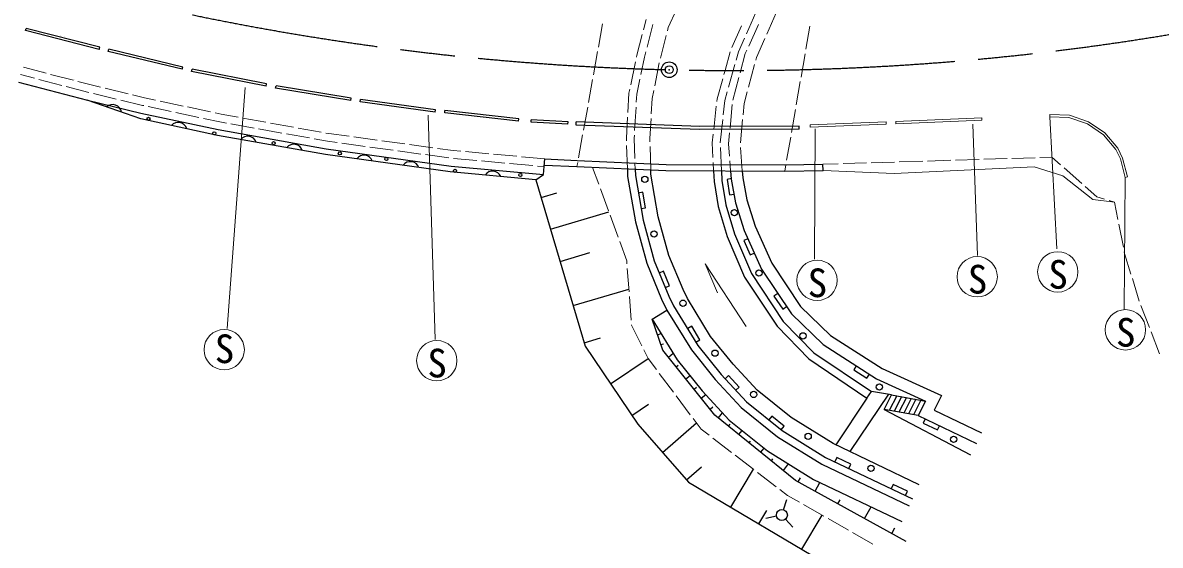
# Model space of a CAD drawing. Units: millimetres, scale not verified. Extents: x 52259 to 692259, y 20000 to 380000.
# Drawn here: x 141418 to 214144, y 241740 to 275128 of the extents above; entities that cross this region are included whole.
import ezdxf
from ezdxf.enums import TextEntityAlignment as Align

# ---------------------------------------------------------------- set-up
doc = ezdxf.new("R2010")
doc.units = ezdxf.units.MM
doc.header["$LTSCALE"] = 1000
doc.header["$PDMODE"] = 32
doc.header["$PDSIZE"] = 500
doc.linetypes.add('CHAIN', pattern=[18.5, 12, -1.5, 3.5, -1.5])
for name, color, linetype, lineweight in [('M-BGD', 7, 'Continuous', 25), ('M-BMK', 7, 'Continuous', 13), ('M-BMK-SRVR', 3, 'Continuous', 25), ('現況平面', 7, 'Continuous', 13)]:
    doc.layers.add(name, color=color, linetype=linetype, lineweight=lineweight)
doc.layers.add('M-BGD-HICN', color=7, linetype='Continuous')
doc.styles.add('ＭＳ ゴシック', font='')
doc.styles.get('ＭＳ ゴシック').set_extended_font_data('MS Gothic')

msp = doc.modelspace()

# ---------------------------------------------------------------- linework, layer by layer
at = {"layer": 'M-BGD'}
for p, q in [((141591, 274624), (141628, 274769)), ((146303, 273413), (141591, 274624)), ((146341, 273559), (141628, 274769)), ((143828, 274341), (143828, 274335)), ((146303, 273413), (146341, 273559)), ((146884, 273301), (146919, 273446)), ((151619, 272154), (146884, 273301)), ((151655, 272300), (146919, 273446)), ((151619, 272154), (151655, 272300)), ((152211, 272014), (152241, 272161)), ((156979, 271068), (152211, 272014)), ((157008, 271215), (152241, 272161)), ((176807, 272393), (176807, 272393)), ((141137, 271331), (145548, 270184)), ((156979, 271068), (157008, 271215)), ((157587, 270950), (157611, 271099)), ((162391, 270170), (157587, 270950)), ((162415, 270318), (157611, 271099)), ((148965, 268981), (145539, 270186)), ((145548, 270184), (148971, 269361)), ((162391, 270170), (162415, 270318)), ((162992, 270067), (163012, 270215)), ((167794, 269425), (162992, 270067)), ((167814, 269574), (163012, 270215)), ((148971, 269361), (153913, 268303)), ((167794, 269425), (167814, 269574)), ((168397, 269367), (168413, 269516)), ((173114, 268847), (168397, 269367)), ((173131, 268996), (168413, 269516)), ((153863, 267927), (148965, 268981)), ((173114, 268847), (173131, 268996)), ((173918, 268780), (173926, 268930)), ((176275, 268651), (173918, 268780)), ((176283, 268801), (173926, 268930)), ((176275, 268651), (176283, 268801)), ((176803, 268588), (176810, 268787)), ((184677, 268301), (176803, 268588)), ((184680, 268501), (176810, 268787)), ((191051, 268525), (184680, 268501)), ((191052, 268325), (191051, 268525)), ((160778, 266712), (153863, 267927)), ((153913, 268303), (160823, 267063)), ((191052, 268325), (184677, 268301)), ((160823, 267063), (168819, 265971)), ((168735, 265607), (160778, 266712)), ((174755, 265935), (174800, 266432)), ((174800, 266432), (176868, 266332)), ((176868, 266332), (182553, 266078)), ((174232, 265084), (168735, 265607)), ((168819, 265971), (174710, 265437)), ((174781, 266033), (176849, 265932)), ((176849, 265932), (182543, 265678)), ((180073, 265788), (180088, 265309)), ((180574, 265766), (180586, 265360)), ((181584, 265460), (181575, 265721)), ((182052, 262722), (181584, 265460)), ((182543, 265678), (190139, 265648)), ((182553, 266078), (190136, 266048)), ((185588, 265666), (185620, 264987)), ((186089, 265664), (186118, 265039)), ((186665, 265662), (186702, 265131)), ((187417, 265659), (187447, 265226)), ((190136, 266048), (192577, 266089)), ((190139, 265648), (192583, 265689)), ((192583, 265689), (192577, 266089)), ((174232, 265084), (177380, 254465)), ((180088, 265309), (180586, 262396)), ((180586, 265360), (181075, 262505)), ((185620, 264987), (185883, 263390)), ((186118, 265039), (186371, 263503)), ((186741, 265168), (186445, 265121)), ((186445, 265121), (186599, 264133)), ((186702, 265131), (186982, 263621)), ((187447, 265226), (187710, 263805)), ((174562, 263971), (175554, 264265)), ((181073, 264293), (180778, 264242)), ((181242, 263307), (181073, 264293)), ((186599, 264133), (186895, 264179)), ((180946, 263257), (181242, 263307)), ((185883, 263390), (186460, 261475)), ((186371, 263503), (186931, 261646)), ((186982, 263621), (187549, 261860)), ((187710, 263805), (188250, 262127)), ((175164, 261942), (178886, 263046)), ((182731, 260247), (182052, 262722)), ((180586, 262396), (181310, 259759)), ((181075, 262505), (181784, 259921)), ((187549, 261860), (188644, 259391)), ((188250, 262127), (189303, 259755)), ((186460, 261475), (187568, 258864)), ((186931, 261646), (188010, 259102)), ((187786, 261325), (187511, 261204)), ((187511, 261204), (187917, 260289)), ((175776, 259878), (177673, 260441)), ((187917, 260289), (188191, 260411)), ((181310, 259759), (182262, 257472)), ((181784, 259921), (182723, 257664)), ((183635, 258076), (182731, 260247)), ((189303, 259755), (191154, 257002)), ((182391, 259244), (182114, 259129)), ((182775, 258321), (182391, 259244)), ((188010, 259102), (190039, 256046)), ((188644, 259391), (190576, 256519)), ((182498, 258205), (182775, 258321)), ((187568, 258864), (189648, 255731)), ((176611, 257059), (180165, 258113)), ((182262, 257472), (182605, 256771)), ((182723, 257664), (183032, 257032)), ((183910, 257514), (183635, 258076)), ((185393, 255088), (183910, 257514)), ((189695, 257828), (189446, 257660)), ((189446, 257660), (190004, 256831)), ((181667, 256197), (182605, 256771)), ((182605, 256771), (184165, 254221)), ((183032, 257032), (184575, 254510)), ((190004, 256831), (190253, 256998)), ((191154, 257002), (193056, 255153)), ((182344, 254196), (181667, 256197)), ((181667, 256197), (183265, 253586)), ((190039, 256046), (192001, 254030)), ((190576, 256519), (192588, 254562)), ((184204, 255734), (183945, 255583)), ((184710, 254872), (184204, 255734)), ((189648, 255731), (191679, 253644)), ((177317, 254680), (178347, 254986)), ((182009, 255188), (182237, 255266)), ((182221, 254561), (182389, 254618)), ((184451, 254720), (184710, 254872)), ((186831, 253312), (185393, 255088)), ((192588, 254562), (196003, 252383)), ((193056, 255153), (196362, 253043)), ((177380, 254465), (180742, 249472)), ((185676, 250061), (182344, 254196)), ((182699, 253757), (183008, 254006)), ((184165, 254221), (185696, 252330)), ((184575, 254510), (186074, 252657)), ((192001, 254030), (195674, 251563)), ((178999, 252061), (181400, 253678)), ((183198, 253137), (183325, 253239)), ((183265, 253586), (184864, 251610)), ((188369, 251646), (186831, 253312)), ((191679, 253644), (195395, 251148)), ((194710, 253208), (194548, 252955)), ((183819, 252366), (184081, 252577)), ((186074, 252657), (187685, 250914)), ((186548, 252587), (186327, 252383)), ((187226, 251852), (186548, 252587)), ((194548, 252955), (195391, 252417)), ((195391, 252417), (195553, 252670)), ((196003, 252383), (199141, 250950)), ((196362, 253043), (200165, 251307)), ((184341, 251719), (184490, 251839)), ((185696, 252330), (187342, 250547)), ((187006, 251649), (187226, 251852)), ((190541, 249894), (188369, 251646)), ((184802, 251147), (185083, 251373)), ((184864, 251610), (186589, 249742)), ((187685, 250914), (189962, 249077)), ((195395, 251148), (193392, 248166)), ((196764, 251393), (194299, 247722)), ((195395, 251148), (195674, 251563)), ((196966, 251361), (195674, 251563)), ((196486, 250404), (196966, 251361)), ((197299, 251298), (196814, 250347)), ((196966, 251361), (199141, 250950)), ((197606, 251240), (197123, 250293)), ((197913, 251182), (197433, 250240)), ((198220, 251124), (197742, 250186)), ((198527, 251066), (198051, 250133)), ((198834, 251008), (198361, 250079)), ((199141, 250950), (198670, 250025)), ((200165, 251307), (199687, 250369)), ((180363, 250036), (181424, 250750)), ((185368, 250444), (185540, 250582)), ((185892, 249886), (186156, 250211)), ((187342, 250547), (189673, 248668)), ((198670, 250025), (196486, 250404)), ((196486, 250404), (202019, 247522)), ((199687, 250369), (202717, 248916)), ((180742, 249472), (183982, 245779)), ((182328, 247665), (184489, 249561)), ((190833, 245881), (185676, 250061)), ((186543, 249359), (186641, 249481)), ((186589, 249742), (189035, 247769)), ((189312, 249987), (189124, 249753)), ((190090, 249359), (189312, 249987)), ((193228, 248232), (190541, 249894)), ((198670, 250025), (202393, 248240)), ((199121, 249809), (198991, 249539)), ((198991, 249539), (199893, 249106)), ((187201, 248825), (187408, 249081)), ((189902, 249125), (190090, 249359)), ((189962, 249077), (192748, 247353)), ((199893, 249106), (200023, 249377)), ((187863, 248288), (187945, 248389)), ((189673, 248668), (192509, 246913)), ((198731, 245611), (193228, 248232)), ((188609, 247684), (188819, 247943)), ((189035, 247769), (191981, 245946)), ((192748, 247353), (198301, 244709)), ((193464, 247344), (193335, 247073)), ((194367, 246914), (193464, 247344)), ((183863, 245915), (184806, 246742)), ((186699, 244173), (188131, 246593)), ((189286, 247135), (189380, 247252)), ((190048, 246518), (190385, 246934)), ((192509, 246913), (198086, 244257)), ((194238, 246643), (194367, 246914)), ((197905, 241982), (190833, 245881)), ((191001, 245789), (191148, 246056)), ((191981, 245946), (197613, 243264)), ((183982, 245779), (195656, 238876)), ((192082, 245192), (192390, 245751)), ((197076, 245624), (196947, 245353)), ((197979, 245194), (197076, 245624)), ((197850, 244924), (197979, 245194)), ((190060, 244003), (190276, 244668)), ((193540, 244388), (193679, 244639)), ((188484, 243117), (188985, 243965)), ((191235, 241490), (192521, 243665)), ((195243, 243450), (195655, 244197)), ((189610, 243597), (188925, 243451)), ((190187, 243410), (190655, 242890)), ((196981, 242491), (197184, 242859))]:
    msp.add_line(p, q, dxfattribs=at)
msp.add_lwpolyline([(174232, 265084), (174710, 265437), (174755, 265935)], dxfattribs=at)
for centre, radius in [((149459, 268985), 100), ((153661, 268067), 100), ((157460, 267434), 100), ((161688, 266781), 100), ((164670, 266418), 100), ((169049, 265667), 100), ((173234, 265394), 100), ((181190, 265128), 200), ((186920, 262998), 200), ((181782, 261624), 200), ((188487, 259143), 200), ((183624, 257206), 200), ((191300, 255119), 200), ((185670, 254012), 200), ((196187, 251847), 200), ((188156, 251376), 200), ((191635, 248694), 200), ((200931, 248514), 200), ((195649, 246653), 200), ((189952, 243670), 350)]:
    msp.add_circle(centre, radius, dxfattribs=at)
for centre, radius, start, end in [((218420, 289897), 75964, 191.86676, 191.86954), ((159273, 272815), 16536, 182.69347, 182.69829), ((218420, 289897), 75963, 193.99067, 193.99236), ((144757, 271093), 1493, 2.02904, 2.07367), ((147168, 269331), 567, 8.67425, 132.52927), ((151358, 268193), 567, 15.92596, 139.78099), ((155797, 267316), 567, 18.11259, 141.96762), ((158752, 266797), 567, 18.11259, 141.96762), ((163234, 266102), 567, 20.16147, 144.0165), ((166206, 265689), 567, 20.16147, 144.0165), ((171458, 265080), 567, 22.64786, 146.50288)]:
    msp.add_arc(centre, radius, start, end, dxfattribs=at)
at = {"layer": 'M-BGD-HICN'}
msp.add_point((182752, 272127), dxfattribs=at)
at = {"layer": 'M-BMK'}
for p, q in [((154480, 255590), (155644, 270997)), ((167793, 254892), (167328, 269228)), ((207529, 260679), (207075, 269113)), ((202467, 260255), (202161, 268654)), ((192044, 260027), (192075, 268344)), ((211842, 256800), (211904, 265243))]:
    msp.add_line(p, q, dxfattribs=at)
for centre in [(207595, 259207), (192203, 258669), (202443, 258897), (211918, 255504), (154298, 254237), (167889, 253538)]:
    msp.add_circle(centre, 1290, dxfattribs=at)
at = {"layer": 'M-BMK', "color": 2, "linetype": 'CHAIN', "lineweight": 25}
msp.add_arc((186859, 442077), 170000, 252.02226, 281.72049, dxfattribs=at)
at = {"layer": 'M-BMK-SRVR'}
msp.add_circle((182752, 272127), 500, dxfattribs=at)
at = {"layer": '現況平面'}
for p, q in [((182690, 274826), (183224, 275981)), ((187684, 274417), (188295, 275787)), ((188988, 274399), (189597, 275770)), ((178494, 275054), (178228, 273578)), ((181102, 274677), (181271, 275332)), ((181708, 275023), (181334, 273570)), ((187364, 274927), (186753, 273557)), ((188450, 275008), (187833, 273640)), ((191746, 274912), (191489, 273434)), ((180683, 273049), (181028, 274387)), ((182184, 272863), (182558, 274316)), ((182633, 274606), (182690, 274826)), ((187175, 273276), (187562, 274144)), ((188326, 272908), (188866, 274125)), ((178175, 273282), (177909, 271806)), ((180659, 272933), (180683, 273049)), ((181170, 272936), (180935, 271816)), ((181259, 273280), (181170, 272936)), ((186655, 273274), (186320, 272078)), ((187026, 272746), (187175, 273276)), ((187616, 273158), (187288, 271930)), ((187710, 273367), (187616, 273158)), ((188282, 272745), (188326, 272908)), ((191438, 273138), (191182, 271660)), ((142912, 271903), (141460, 272280)), ((180290, 271171), (180597, 272639)), ((181823, 271100), (182117, 272571)), ((186320, 272078), (186250, 271830)), ((186541, 271013), (186945, 272458)), ((187817, 271006), (188205, 272455)), ((141267, 271814), (142166, 271580)), ((142456, 271505), (143908, 271127)), ((144654, 271450), (143202, 271827)), ((145791, 271154), (144945, 271374)), ((177855, 271511), (177589, 270035)), ((180874, 271522), (180674, 270570)), ((186169, 271541), (185809, 270257)), ((187210, 271640), (186823, 270191)), ((191131, 271365), (190874, 269887)), ((144198, 271052), (145650, 270674)), ((146399, 271008), (145791, 271154)), ((145942, 270603), (147400, 270253)), ((148149, 270587), (146691, 270938)), ((180105, 269385), (180177, 270636)), ((180177, 270636), (180228, 270877)), ((180674, 270570), (180644, 270043)), ((181660, 270284), (181764, 270806)), ((186302, 270162), (186460, 270724)), ((187538, 269963), (187740, 270716)), ((147692, 270183), (149082, 269849)), ((149192, 270336), (148441, 270517)), ((149082, 269849), (149151, 269834)), ((149903, 270184), (149192, 270336)), ((151664, 269807), (150197, 270121)), ((181604, 269318), (181660, 270284)), ((185809, 270257), (185791, 270092)), ((186203, 269251), (186302, 270162)), ((186779, 269895), (186638, 268402)), ((187471, 269246), (187538, 269963)), ((149444, 269771), (150911, 269457)), ((151204, 269394), (152671, 269080)), ((153424, 269430), (151957, 269745)), ((154106, 269284), (153717, 269368)), ((155191, 269090), (154106, 269284)), ((177536, 269739), (177270, 268263)), ((180627, 269744), (180540, 268246)), ((185759, 269793), (185597, 268302)), ((190823, 269591), (190567, 268113)), ((207080, 269263), (207075, 269113)), ((152964, 269017), (154010, 268794)), ((154010, 268794), (154434, 268717)), ((154729, 268664), (156205, 268400)), ((156962, 268772), (155486, 269037)), ((158734, 268454), (157258, 268719)), ((160506, 268136), (159029, 268401)), ((180011, 267754), (180088, 269085)), ((181512, 267735), (181587, 269018)), ((186008, 267462), (186171, 268953)), ((187302, 267454), (187443, 268947)), ((191757, 268607), (196622, 268802)), ((191763, 268457), (191757, 268607)), ((191763, 268457), (196628, 268652)), ((196622, 268802), (196628, 268652)), ((197234, 268827), (202733, 269051)), ((197234, 268827), (197240, 268677)), ((197240, 268677), (202739, 268901)), ((202733, 269051), (202739, 268901)), ((156501, 268347), (157977, 268082)), ((158272, 268029), (159749, 267764)), ((160044, 267711), (160901, 267557)), ((160979, 268051), (160801, 268083)), ((162286, 267872), (160979, 268051)), ((164070, 267629), (162583, 267832)), ((177216, 267968), (176950, 266492)), ((180016, 267588), (180011, 267754)), ((180523, 267947), (180512, 267748)), ((180512, 267748), (180552, 266448)), ((181519, 267520), (181512, 267735)), ((185564, 268004), (185505, 267457)), ((186610, 268103), (186543, 267395)), ((190515, 267818), (190259, 266340)), ((160901, 267557), (161525, 267472)), ((161822, 267431), (163308, 267228)), ((163605, 267187), (165091, 266984)), ((165853, 267385), (164367, 267588)), ((165389, 266944), (166875, 266741)), ((167637, 267141), (166150, 267344)), ((168932, 266965), (167934, 267101)), ((169422, 266920), (168932, 266965)), ((180073, 265788), (180026, 267288)), ((181575, 265721), (181529, 267221)), ((185505, 267457), (185549, 266508)), ((186089, 265664), (186019, 267162)), ((186543, 267395), (186598, 266608)), ((187417, 265659), (187311, 267155)), ((167172, 266700), (168658, 266497)), ((168956, 266460), (170450, 266325)), ((171215, 266758), (169721, 266893)), ((170749, 266298), (172243, 266162)), ((173008, 266595), (171514, 266730)), ((174800, 266432), (173307, 266568)), ((176897, 266197), (176849, 265932)), ((185563, 266208), (185588, 265666)), ((186619, 266309), (186665, 265662)), ((197160, 266229), (195661, 266183)), ((198959, 266283), (197460, 266238)), ((200759, 266338), (199259, 266292)), ((202558, 266393), (201058, 266347)), ((204357, 266447), (202858, 266402)), ((206156, 266502), (204657, 266456)), ((207214, 266534), (206456, 266511)), ((207772, 266046), (207214, 266534)), ((172541, 266135), (174035, 266000)), ((174334, 265973), (174755, 265935)), ((178243, 264806), (177847, 265888)), ((180562, 266148), (180574, 265766)), ((190208, 266044), (190139, 265648)), ((193562, 266119), (192577, 266089)), ((197132, 265500), (192583, 265689)), ((195361, 266174), (193862, 266128)), ((206092, 265930), (197132, 265500)), ((207919, 265346), (206092, 265930)), ((209126, 264860), (207998, 265848)), ((209840, 263843), (207919, 265346)), ((211904, 265243), (212050, 265282)), ((178861, 263116), (178346, 264524)), ((210095, 264011), (209352, 264662)), ((210585, 263862), (210095, 264011)), ((209840, 263843), (211228, 263667)), ((211228, 263667), (210872, 263775)), ((211443, 262559), (211228, 263667)), ((179479, 261425), (178964, 262834)), ((211787, 260793), (211501, 262265)), ((180031, 259915), (179582, 261143)), ((211869, 260374), (211845, 260498)), ((212274, 259061), (211869, 260374)), ((180045, 259723), (180031, 259915)), ((187672, 255718), (185054, 259713)), ((185054, 259713), (185843, 257875)), ((180179, 257928), (180067, 259424)), ((212805, 257341), (212362, 258775)), ((180313, 256133), (180202, 257629)), ((213448, 255660), (212912, 257061)), ((180338, 255798), (180336, 255834)), ((180994, 254489), (180338, 255798)), ((214091, 253979), (213555, 255380)), ((181400, 253678), (181128, 254221)), ((181936, 252964), (181400, 253678)), ((183016, 251524), (182116, 252724)), ((184097, 250084), (183196, 251284)), ((184799, 249148), (184277, 249845)), ((185299, 248765), (184799, 249148)), ((186727, 247670), (185537, 248583)), ((188155, 246575), (186965, 247487)), ((189584, 245479), (188394, 246392)), ((190306, 244925), (189822, 245297)), ((191079, 244485), (190306, 244925)), ((192644, 243595), (191340, 244337)), ((194208, 242705), (192905, 243447)), ((195773, 241815), (194469, 242557))]:
    msp.add_line(p, q, dxfattribs=at)
for points in [[(207075, 269113), (208306, 269070), (209486, 268664), (210506, 267972), (211300, 267031), (211593, 266424), (211904, 265243)], [(207080, 269263), (208334, 269219), (209554, 268799), (210607, 268085), (211427, 267113), (211734, 266477), (212050, 265282)]]:
    msp.add_lwpolyline(points, dxfattribs=at)

# ---------------------------------------------------------------- texts
at = {"layer": 'M-BMK', "style": 'ＭＳ ゴシック'}
for p in [(202462, 258740), (207613, 259050), (192222, 258512), (211937, 255347), (167908, 253382)]:
    msp.add_text('S', height=1833, dxfattribs=at).set_placement(p, align=Align.MIDDLE_CENTER)
msp.add_text('S', height=1833, dxfattribs=at).set_placement((154317, 252830), align=Align.BOTTOM_CENTER)

doc.saveas('drawing.dxf')
